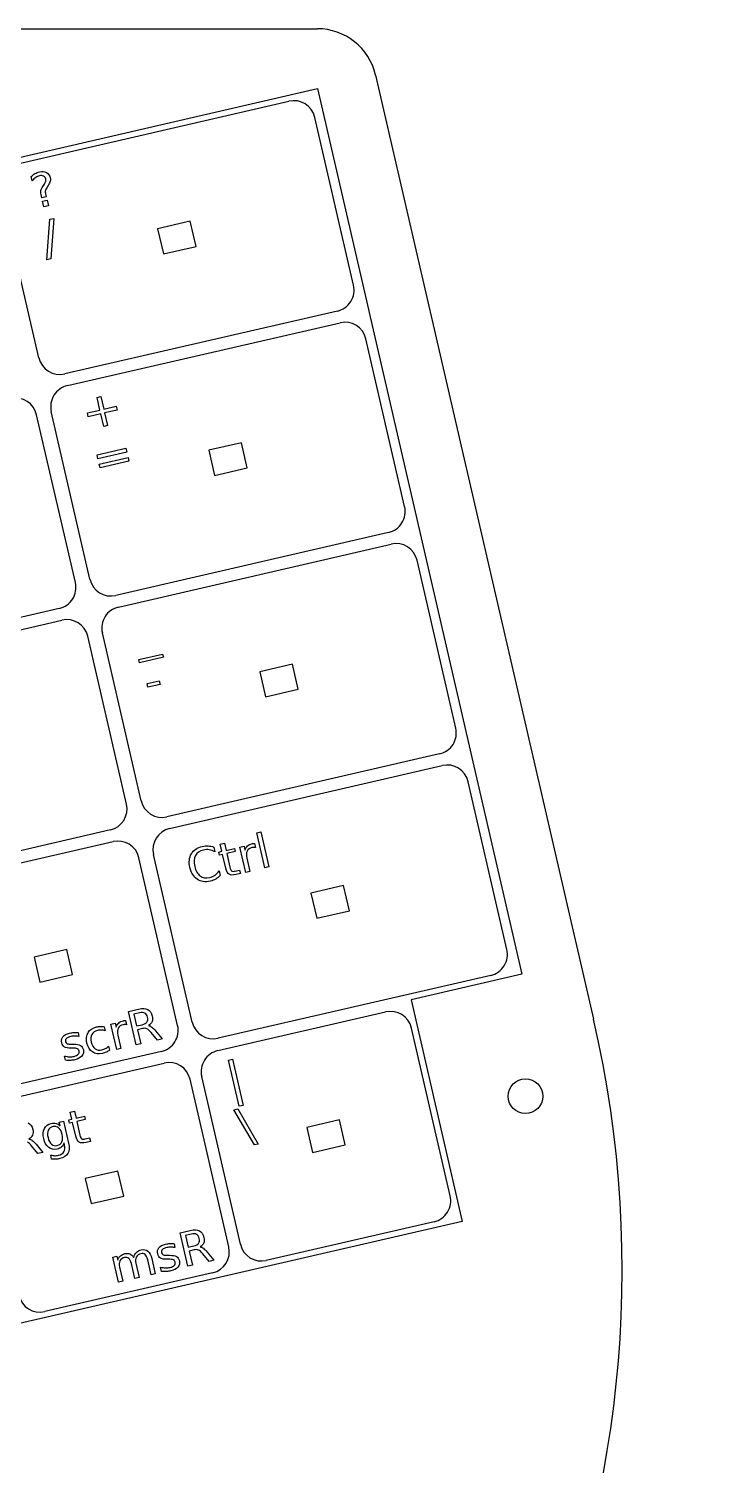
# Model space of a CAD drawing. Extents: x -4 to 403, y -6 to 597.
# Drawn here: x 346.4 to 403, y 476.8 to 596.9 of the extents above; entities that cross this region are included whole.
import ezdxf

# ---------------------------------------------------------------- set-up
doc = ezdxf.new("R2010")
doc.units = 0
doc.layers.get('0').update_dxf_attribs({"linetype": 'CONTINUOUS'})

msp = doc.modelspace()

# ---------------------------------------------------------------- linework, layer by layer
at = {"color": 1}
for p, q in [((28.62647, 596.869658), (370.485919, 596.869658)), ((375.357752, 592.994413), (393.578781, 514.070437)), ((324.203337, 581.184483), (370.485919, 591.869658)), ((370.485919, 591.869658), (387.582179, 517.817533)), ((345.313475, 585.544993), (368.113729, 590.808848)), ((373.511821, 575.428965), (370.272503, 589.459893)), ((347.203828, 569.355286), (343.964537, 583.386215)), ((359.86045, 580.769969), (357.132236, 580.140106)), ((357.132236, 580.140106), (357.61588, 578.04521)), ((360.344123, 578.675073), (359.86045, 580.769969)), ((357.61588, 578.04521), (360.344123, 578.675073)), ((372.162855, 573.270186), (349.362602, 568.006332)), ((349.587561, 567.031963), (372.387815, 572.295816)), ((377.785879, 556.915933), (374.546589, 570.946862)), ((350.259927, 550.561065), (347.020637, 564.591994)), ((351.477886, 550.842254), (348.238595, 564.873183)), ((364.134536, 562.256938), (361.406294, 561.627074)), ((364.618181, 560.162042), (364.134536, 562.256938)), ((361.406294, 561.627074), (361.889938, 559.532178)), ((361.889938, 559.532178), (364.618181, 560.162042)), ((376.436913, 554.757156), (353.63666, 549.4933)), ((353.861619, 548.51893), (376.661873, 553.782784)), ((382.059965, 538.402903), (378.820647, 552.43383)), ((348.910962, 548.402288), (334.88003, 545.162992)), ((335.104989, 544.188623), (349.135921, 547.427918)), ((354.533985, 532.048035), (351.294695, 546.078964)), ((355.751972, 532.329224), (352.512653, 546.360153)), ((368.408594, 543.743905), (365.68038, 543.114045)), ((365.68038, 543.114045), (366.164025, 541.019149)), ((368.892239, 541.649012), (368.408594, 543.743905)), ((366.164025, 541.019149), (368.892239, 541.649012)), ((380.711, 536.244124), (357.910746, 530.98027)), ((358.135677, 530.0059), (380.935959, 535.269754)), ((386.334023, 519.889871), (383.094733, 533.9208)), ((353.185048, 529.889258), (339.154116, 526.649962)), ((339.379075, 525.675593), (353.410007, 528.914886)), ((358.808072, 513.535002), (355.568781, 527.565931)), ((360.02603, 513.816192), (356.78674, 527.847121)), ((372.682681, 525.230875), (369.954438, 524.601012)), ((373.166325, 523.135979), (372.682681, 525.230875)), ((369.954438, 524.601012), (370.438083, 522.506116)), ((370.438083, 522.506116), (373.166325, 523.135979)), ((349.54139, 519.888287), (346.813147, 519.258424)), ((346.813147, 519.258424), (347.296792, 517.163528)), ((350.025034, 517.793391), (349.54139, 519.888287)), ((347.296792, 517.163528), (350.025034, 517.793391)), ((384.985058, 517.731094), (362.184804, 512.467237)), ((387.582179, 517.817533), (378.325657, 515.680498)), ((378.325657, 515.680498), (382.599744, 497.167465)), ((362.166177, 511.436629), (376.197109, 514.675925)), ((381.595174, 499.296042), (378.355883, 513.326971)), ((357.459106, 511.376225), (343.428174, 508.136929)), ((343.653133, 507.16256), (357.684065, 510.401856)), ((364.056502, 495.246923), (360.817212, 509.277852)), ((363.08213, 495.021972), (359.842839, 509.052901)), ((389.332973, 507.623934), (389.332973, 507.623934)), ((372.328492, 505.649327), (369.600249, 505.019463)), ((372.812136, 503.554431), (372.328492, 505.649327)), ((369.600249, 505.019463), (370.083894, 502.924567)), ((370.083894, 502.924567), (372.812136, 503.554431)), ((353.815448, 501.375258), (351.087205, 500.745394)), ((354.299092, 499.280361), (353.815448, 501.375258)), ((351.087205, 500.745394), (351.57085, 498.650498)), ((351.57085, 498.650498), (354.299092, 499.280361)), ((382.599744, 497.167465), (345.573684, 488.619327)), ((380.246208, 497.137265), (366.215276, 493.897969)), ((361.733192, 492.863195), (347.70226, 489.6239))]:
    msp.add_line(p, q, dxfattribs=at)
at = {"color": 5}
for p, q in [((346.642431, 584.160263), (346.560841, 584.513666)), ((347.537555, 583.679827), (347.668111, 583.886186)), ((347.988377, 583.776031), (347.860277, 583.576175)), ((347.467593, 582.731072), (347.400762, 583.020562)), ((347.826636, 582.813966), (347.467593, 582.731072)), ((347.520114, 582.452138), (347.901707, 582.540237)), ((347.772985, 583.045182), (347.826353, 582.813966)), ((347.901707, 582.540237), (348.011943, 582.062766)), ((347.63035, 581.974667), (347.520114, 582.452138)), ((348.011943, 582.062766), (347.63035, 581.974667)), ((347.877605, 577.550331), (348.124691, 580.93972)), ((348.124691, 580.93972), (348.444251, 581.013497)), ((348.444251, 581.013497), (348.197165, 577.624108)), ((348.197165, 577.624108), (347.877605, 577.550331)), ((352.067137, 566.041524), (352.382944, 566.114433)), ((352.308861, 564.994471), (352.067137, 566.041524)), ((352.382944, 566.114433), (352.624667, 565.06738)), ((351.261816, 564.752742), (352.308861, 564.994471)), ((351.335589, 564.433173), (351.261816, 564.752742)), ((352.382662, 564.674905), (351.335589, 564.433173)), ((352.624385, 563.627855), (352.382662, 564.674905)), ((352.624667, 565.06738), (353.671712, 565.309109)), ((353.745485, 564.989541), (352.69844, 564.747812)), ((352.69844, 564.747812), (352.940192, 563.700762)), ((353.671712, 565.309109), (353.745485, 564.989541)), ((352.940192, 563.700762), (352.624385, 563.627855)), ((352.073544, 561.236863), (354.483468, 561.793238)), ((352.146442, 560.921056), (352.073544, 561.236863)), ((354.556366, 561.477429), (352.146442, 560.921056)), ((352.25061, 560.469904), (354.660534, 561.026277)), ((354.483468, 561.793238), (354.556366, 561.477429)), ((354.660534, 561.026277), (354.734307, 560.706708)), ((352.324383, 560.150335), (352.25061, 560.469904)), ((354.734307, 560.706708), (352.324383, 560.150335)), ((355.553457, 544.131109), (357.553566, 544.592869)), ((355.615517, 543.862298), (355.553457, 544.131109)), ((357.615626, 544.324058), (355.615517, 543.862298)), ((357.553566, 544.592869), (357.615626, 544.324058)), ((356.252211, 542.133551), (357.265445, 542.367474)), ((356.323387, 541.825263), (356.252211, 542.133551)), ((357.336621, 542.059183), (356.323387, 541.825263)), ((357.265445, 542.367474), (357.336621, 542.059183)), ((365.419833, 529.636937), (365.765724, 529.716789)), ((366.095106, 526.711958), (365.419833, 529.636937)), ((365.765724, 529.716789), (366.440997, 526.79181)), ((361.823955, 528.454322), (361.916383, 528.053922)), ((362.367487, 528.698602), (362.715241, 528.778889)), ((362.505493, 528.100824), (362.367487, 528.698602)), ((362.715241, 528.778894), (362.853247, 528.181114)), ((364.009343, 528.448003), (364.357125, 528.528292)), ((364.495414, 526.342619), (364.009343, 528.448003)), ((364.357125, 528.528292), (364.432619, 528.201208)), ((365.233256, 528.76425), (365.318007, 528.409598)), ((362.251719, 528.042232), (362.505493, 528.100824)), ((362.31378, 527.773424), (362.251719, 528.042232)), ((362.567554, 527.832013), (362.31378, 527.773424)), ((362.831432, 526.689092), (362.567554, 527.832013)), ((362.853247, 528.181114), (363.565689, 528.345593)), ((363.62775, 528.076785), (362.915308, 527.912305)), ((362.915308, 527.912305), (363.179186, 526.769382)), ((363.565689, 528.345593), (363.62775, 528.076785)), ((364.587136, 527.531997), (364.843168, 526.422909)), ((362.280506, 526.476762), (362.372087, 526.080124)), ((363.629641, 526.447677), (363.98493, 526.529699)), ((364.051761, 526.240207), (363.696471, 526.158184)), ((363.98493, 526.529699), (364.051761, 526.240207)), ((364.843168, 526.422909), (364.495414, 526.342619)), ((366.440997, 526.79181), (366.095106, 526.711958)), ((354.688841, 514.719091), (355.546034, 514.916991)), ((355.336795, 511.912538), (354.688841, 514.719091)), ((355.618029, 514.604943), (355.140537, 514.494705)), ((355.140537, 514.494705), (355.370549, 513.498407)), ((350.477549, 512.942973), (350.553072, 512.615886)), ((352.662485, 513.427603), (352.737133, 513.104272)), ((353.235961, 513.645125), (353.583715, 513.725409)), ((353.722032, 511.539742), (353.235961, 513.645125)), ((353.583715, 513.725409), (353.659209, 513.398325)), ((354.459846, 513.961344), (354.544597, 513.606695)), ((355.370549, 513.498407), (355.84804, 513.608643)), ((355.856197, 513.281838), (355.442628, 513.186359)), ((355.442628, 513.186359), (355.716497, 512.000202)), ((357.115077, 512.323103), (356.589805, 512.960178)), ((356.96056, 513.095269), (357.523001, 512.417278)), ((349.984168, 511.641159), (349.857337, 511.641441)), ((349.980781, 511.972922), (350.105298, 511.974051)), ((353.037446, 511.803448), (353.111219, 511.483882)), ((354.069786, 511.620026), (353.722032, 511.539742)), ((353.813726, 512.729111), (354.069786, 511.620026)), ((355.716497, 512.000202), (355.336795, 511.912538)), ((357.523001, 512.417278), (357.115077, 512.323103)), ((349.435189, 510.631339), (349.352724, 510.988503)), ((363.070389, 510.638869), (363.389949, 510.712647)), ((363.959192, 506.789025), (363.070389, 510.638869)), ((363.389949, 510.712647), (364.278752, 506.862803)), ((364.278752, 506.862803), (363.959192, 506.789025)), ((349.710667, 505.647134), (349.964441, 505.70572)), ((349.772727, 505.378323), (349.710667, 505.647134)), ((349.826434, 506.303498), (350.174188, 506.38379)), ((349.964441, 505.70572), (349.826434, 506.303498)), ((350.174188, 506.38379), (350.312223, 505.78601)), ((350.312223, 505.78601), (351.024637, 505.950492)), ((351.086697, 505.681678), (350.374256, 505.517199)), ((351.024637, 505.950492), (351.086697, 505.681678)), ((363.512688, 506.493211), (363.832276, 506.566995)), ((365.220612, 503.555173), (363.512688, 506.493211)), ((363.832276, 506.566995), (365.540172, 503.628949)), ((348.911949, 505.462654), (349.257813, 505.542506)), ((348.985722, 505.143088), (348.911949, 505.462654)), ((349.257813, 505.542506), (349.683573, 503.698418)), ((350.026501, 505.436907), (349.772727, 505.378323)), ((350.290351, 504.293986), (350.026501, 505.436907)), ((350.374256, 505.517199), (350.638133, 504.374275)), ((347.128869, 502.83348), (346.603626, 503.47056)), ((346.974381, 503.605651), (347.536793, 502.927655)), ((349.352019, 503.556573), (349.312507, 503.727636)), ((351.088588, 504.052573), (351.443878, 504.134595)), ((351.510708, 503.845103), (351.155419, 503.76308)), ((351.443878, 504.134595), (351.510708, 503.845103)), ((365.540172, 503.628949), (365.220612, 503.555173)), ((347.536793, 502.927655), (347.128869, 502.83348)), ((348.275256, 502.371446), (348.19756, 502.707931)), ((359.008026, 496.216475), (359.86522, 496.414375)), ((359.655952, 493.409922), (359.008026, 496.216475)), ((359.937215, 496.102325), (359.459751, 495.992094)), ((358.503723, 495.29618), (358.579246, 494.969095)), ((359.459751, 495.992094), (359.689762, 494.995796)), ((359.689762, 494.995796), (360.167226, 495.106027)), ((353.381983, 494.179073), (353.729737, 494.259357)), ((353.868054, 492.07369), (353.381983, 494.179073)), ((353.729737, 494.259357), (353.805259, 493.932273)), ((355.230905, 492.388325), (354.940131, 493.647799)), ((355.303972, 493.658537), (355.578687, 492.468618)), ((356.593784, 492.702969), (356.303011, 493.962442)), ((356.64814, 494.054004), (356.94151, 492.783256)), ((358.010314, 493.994376), (357.883512, 493.994658)), ((358.006984, 494.326139), (358.131472, 494.327268)), ((360.17541, 494.779227), (359.761842, 494.683749)), ((359.761842, 494.683749), (360.03571, 493.497591)), ((361.434262, 493.820485), (360.909019, 494.457565)), ((361.279774, 494.592659), (361.842186, 493.914662)), ((361.842186, 493.914662), (361.434262, 493.820485)), ((353.941093, 493.343893), (354.215808, 492.153974)), ((355.578687, 492.468618), (355.230905, 492.388325)), ((356.94151, 492.783256), (356.593784, 492.702969)), ((357.461364, 492.984557), (357.378898, 493.34172)), ((360.03571, 493.497591), (359.655952, 493.409922)), ((354.215808, 492.153974), (353.868054, 492.07369))]:
    msp.add_line(p, q, dxfattribs=at)
at = {"color": 1}
for points in [[(375.357752, 592.994413), (374.834044, 595.262842), (372.814017, 596.86965), (370.485919, 596.869658)], [(370.272503, 589.459893), (370.048876, 590.428525), (369.082361, 591.032472), (368.113729, 590.808848)], [(373.284437, 574.070195), (373.537418, 574.475044), (373.61921, 574.963809), (373.511821, 575.428965)], [(372.162855, 573.270186), (372.628012, 573.377573), (373.031457, 573.665345), (373.284437, 574.070195)], [(374.546589, 570.946862), (374.322962, 571.915494), (373.356447, 572.519441), (372.387815, 572.295816)], [(347.203828, 569.355286), (347.427455, 568.386655), (348.39397, 567.782708), (349.362602, 568.006332)], [(349.587561, 567.03196), (349.122405, 566.924573), (348.71896, 566.636802), (348.46598, 566.231952)], [(347.020637, 564.591994), (346.797011, 565.560626), (345.830495, 566.164573), (344.861863, 565.940948)], [(348.46598, 566.231952), (348.212999, 565.827103), (348.131207, 565.338339), (348.238595, 564.873183)], [(377.558495, 555.557164), (377.811475, 555.962013), (377.893268, 556.450778), (377.785879, 556.915933)], [(376.436913, 554.757156), (376.90207, 554.864543), (377.305515, 555.152314), (377.558495, 555.557164)], [(378.820647, 552.433832), (378.597019, 553.402463), (377.630504, 554.006408), (376.661873, 553.782784)], [(350.032543, 549.202296), (350.285524, 549.607145), (350.367316, 550.095909), (350.259927, 550.561065)], [(351.477886, 550.842254), (351.701512, 549.873622), (352.668028, 549.269675), (353.63666, 549.4933)], [(348.910962, 548.402288), (349.376118, 548.509675), (349.779563, 548.797446), (350.032543, 549.202296)], [(351.294695, 546.078964), (351.071069, 547.047596), (350.104553, 547.651543), (349.135921, 547.427918)], [(352.740038, 547.718923), (352.487057, 547.314073), (352.405265, 546.825309), (352.512653, 546.360153)], [(353.861619, 548.51893), (353.396463, 548.411544), (352.993018, 548.123772), (352.740038, 547.718923)], [(381.832582, 537.044132), (382.085563, 537.448982), (382.167355, 537.937747), (382.059965, 538.402903)], [(380.711, 536.244124), (381.176156, 536.35151), (381.579602, 536.639282), (381.832582, 537.044132)], [(383.094733, 533.9208), (382.871107, 534.889431), (381.904591, 535.493378), (380.935959, 535.269754)], [(353.185048, 529.889258), (354.153674, 530.112892), (354.757612, 531.079407), (354.533985, 532.048035)], [(355.751972, 532.329224), (355.975599, 531.360593), (356.942114, 530.756646), (357.910746, 530.98027)], [(358.135677, 530.0059), (357.16705, 529.782266), (356.563111, 528.815749), (356.78674, 527.847121)], [(355.568781, 527.565931), (355.345155, 528.534563), (354.37864, 529.13851), (353.410007, 528.914886)], [(386.106639, 518.531101), (386.35962, 518.935951), (386.441412, 519.424715), (386.334023, 519.889871)], [(384.985058, 517.731094), (385.450214, 517.83848), (385.853659, 518.126252), (386.106639, 518.531101)], [(347.109215, 411.296141), (383.976445, 431.180018), (403.001406, 473.256526), (393.578781, 514.070437)], [(378.355883, 513.326971), (378.132257, 514.295602), (377.165742, 514.899549), (376.197109, 514.675925)], [(358.580687, 512.176233), (358.833668, 512.581083), (358.91546, 513.069847), (358.808072, 513.535002)], [(360.02603, 513.816192), (360.249657, 512.84756), (361.216172, 512.243613), (362.184804, 512.467237)], [(357.459106, 511.376225), (357.924262, 511.483612), (358.327707, 511.771384), (358.580687, 512.176233)], [(359.842839, 509.052901), (359.619213, 510.021533), (358.652698, 510.62548), (357.684065, 510.401856)], [(361.044596, 510.636622), (360.791616, 510.231772), (360.709823, 509.743008), (360.817212, 509.277852)], [(362.166177, 511.436629), (361.701021, 511.329243), (361.297576, 511.041471), (361.044596, 510.636622)], [(386.432971, 507.623934), (386.432971, 508.424745), (387.082138, 509.073933), (387.882972, 509.073933)], [(387.882972, 509.073933), (388.683777, 509.073933), (389.332973, 508.424745), (389.332973, 507.623934)], [(387.882972, 506.173933), (387.082138, 506.173933), (386.432971, 506.82312), (386.432971, 507.623934)], [(389.332973, 507.623934), (389.332973, 506.82312), (388.683777, 506.173933), (387.882972, 506.173933)], [(381.367789, 497.937272), (381.62077, 498.342122), (381.702562, 498.830886), (381.595174, 499.296042)], [(380.246208, 497.137265), (380.711364, 497.244651), (381.114809, 497.532423), (381.367789, 497.937272)], [(361.733192, 492.863195), (362.701818, 493.08683), (363.305757, 494.053344), (363.08213, 495.021972)], [(364.056502, 495.246923), (364.280129, 494.278292), (365.246644, 493.674345), (366.215276, 493.897969)], [(345.543486, 490.972854), (345.767113, 490.004222), (346.733628, 489.400275), (347.70226, 489.6239)]]:
    msp.add_open_spline(points, degree=3, dxfattribs=at)
at = {"color": 5}
for points in [[(346.881107, 584.755906), (346.99456, 584.819054), (347.115859, 584.865535), (347.244919, 584.895339)], [(347.244919, 584.895339), (347.475495, 584.948569), (347.674377, 584.930464), (347.841565, 584.841023)], [(346.560841, 584.513666), (346.66213, 584.612287), (346.768895, 584.693038), (346.881107, 584.755906)], [(346.947796, 584.432719), (346.846393, 584.363104), (346.744596, 584.272286), (346.642431, 584.160263)], [(347.250281, 584.571858), (347.151306, 584.549001), (347.050468, 584.502621), (346.947796, 584.432719)], [(347.599362, 584.543547), (347.501995, 584.593667), (347.385635, 584.603103), (347.250281, 584.571858)], [(347.381289, 583.344768), (347.397658, 583.434326), (347.449643, 583.546008), (347.537555, 583.679827)], [(347.785939, 584.3015), (347.760257, 584.413033), (347.697999, 584.493715), (347.599362, 584.543547)], [(347.668111, 583.886186), (347.724217, 583.969098), (347.761132, 584.043617), (347.778884, 584.109757)], [(347.778884, 584.109757), (347.797793, 584.176179), (347.800333, 584.240091), (347.785939, 584.3015)], [(347.841565, 584.841023), (348.009995, 584.751864), (348.117183, 584.607655), (348.163186, 584.408398)], [(348.158388, 584.120202), (348.132988, 584.024564), (348.076261, 583.909841), (347.988377, 583.776031)], [(348.163186, 584.408398), (348.185199, 584.313152), (348.183506, 584.217089), (348.158388, 584.120202)], [(347.400762, 583.020562), (347.371524, 583.147135), (347.365118, 583.255214), (347.381289, 583.344768)], [(347.766438, 583.407992), (347.750069, 583.369884), (347.740755, 583.334049), (347.73782, 583.300403)], [(347.73782, 583.300403), (347.73782, 583.272369), (347.738074, 583.23908), (347.7429, 583.200596)], [(347.7429, 583.200596), (347.747698, 583.16211), (347.757858, 583.110348), (347.772985, 583.045182)], [(347.860277, 583.576175), (347.81498, 583.503674), (347.78371, 583.447617), (347.766438, 583.407992)], [(359.955841, 527.892355), (360.140048, 528.20944), (360.444565, 528.417023), (360.869395, 528.515107)], [(360.869395, 528.515107), (361.037345, 528.553873), (361.200441, 528.567781), (361.35874, 528.556802)], [(361.35874, 528.556802), (361.517998, 528.547376), (361.673051, 528.513202), (361.823955, 528.454319)], [(364.432619, 528.201208), (364.475799, 528.345813), (364.548585, 528.462275), (364.650947, 528.550591)], [(364.650947, 528.550591), (364.753026, 528.640151), (364.887392, 528.704179), (365.054073, 528.74266)], [(365.178053, 528.428747), (365.130301, 528.429593), (365.07888, 528.423667), (365.023734, 528.410938)], [(365.054073, 528.74266), (365.078062, 528.748191), (365.104647, 528.752312), (365.134309, 528.755247)], [(365.134309, 528.755247), (365.163716, 528.759424), (365.19668, 528.762387), (365.233256, 528.76425)], [(365.317132, 528.409386), (365.273077, 528.422961), (365.226708, 528.429424), (365.178053, 528.428747)], [(359.835361, 526.741879), (359.731221, 527.193031), (359.771353, 527.57652), (359.955841, 527.892355)], [(360.29527, 527.743017), (360.169963, 527.508166), (360.150151, 527.205268), (360.235777, 526.834321)], [(360.963995, 528.208263), (360.643193, 528.134197), (360.420266, 527.97911), (360.29527, 527.743017)], [(361.444959, 528.226241), (361.287253, 528.251867), (361.126922, 528.245884), (360.963995, 528.208263)], [(361.916383, 528.053922), (361.761047, 528.143462), (361.603934, 528.200903), (361.444959, 528.226241)], [(364.616854, 528.115045), (364.542065, 527.964449), (364.532159, 527.770105), (364.587136, 527.531997)], [(365.023734, 528.410938), (364.828239, 528.365797), (364.692631, 528.267169), (364.616854, 528.115045)], [(360.448009, 525.760655), (360.143434, 525.964902), (359.939247, 526.291977), (359.835361, 526.741879)], [(360.235777, 526.834321), (360.321121, 526.464624), (360.471743, 526.201076), (360.687587, 526.04367)], [(360.687587, 526.04367), (360.903148, 525.887513), (361.171344, 525.846475), (361.492146, 525.920539)], [(361.492146, 525.920539), (361.655101, 525.958154), (361.801829, 526.023048), (361.9323, 526.115216)], [(361.9323, 526.115216), (362.064098, 526.207683), (362.180147, 526.328195), (362.280506, 526.476762)], [(362.372087, 526.080124), (362.260045, 525.95922), (362.134681, 525.859), (361.995997, 525.779456)], [(363.109533, 526.179097), (362.984876, 526.255918), (362.892194, 526.425917), (362.831432, 526.689092)], [(363.696471, 526.158184), (363.429545, 526.096558), (363.233909, 526.103532), (363.109533, 526.179097)], [(363.179186, 526.769382), (363.21881, 526.597689), (363.26738, 526.492742), (363.325095, 526.454591)], [(363.325095, 526.454591), (363.384023, 526.416711), (363.485538, 526.414411), (363.629641, 526.447677)], [(361.541648, 525.603285), (361.116819, 525.505204), (360.752272, 525.557661), (360.448009, 525.760655)], [(361.995997, 525.779456), (361.858499, 525.700197), (361.707087, 525.641478), (361.541648, 525.603285)], [(355.546034, 514.916991), (355.866836, 514.991052), (356.121683, 514.979269), (356.310546, 514.881631)], [(356.060667, 514.574472), (355.948511, 514.637021), (355.800966, 514.647178), (355.618029, 514.604943)], [(356.287122, 514.2367), (356.249247, 514.400866), (356.173753, 514.513458), (356.060667, 514.574472)], [(356.232512, 513.830068), (356.306821, 513.936983), (356.325024, 514.072528), (356.287122, 514.2367)], [(356.310546, 514.881631), (356.499409, 514.783991), (356.625083, 514.599827), (356.687567, 514.329133)], [(356.687567, 514.329133), (356.728376, 514.152431), (356.720869, 513.996261), (356.664989, 513.860613)], [(349.218104, 512.60068), (349.333561, 512.740857), (349.520392, 512.840747), (349.778541, 512.900352)], [(349.778541, 512.900352), (349.906388, 512.929864), (350.028872, 512.948237), (350.145966, 512.955479)], [(350.145966, 512.955479), (350.263117, 512.962704), (350.373635, 512.958527), (350.477549, 512.94292)], [(351.221769, 512.069343), (351.142493, 512.41272), (351.17413, 512.704487), (351.31668, 512.944639)], [(351.31668, 512.944639), (351.460501, 513.185083), (351.69658, 513.343204), (352.024917, 513.419009)], [(352.107665, 513.129235), (351.883326, 513.077438), (351.72562, 512.965786), (351.634547, 512.794285)], [(352.024917, 513.419009), (352.131428, 513.443591), (352.238051, 513.456339), (352.344759, 513.457211)], [(352.414214, 513.156441), (352.310103, 513.161436), (352.20791, 513.152377), (352.107665, 513.129235)], [(352.344759, 513.457211), (352.451214, 513.459468), (352.557103, 513.449478), (352.662485, 513.427603)], [(352.737133, 513.104272), (352.626925, 513.13559), (352.519314, 513.152986), (352.414214, 513.156441)], [(353.659209, 513.398325), (353.702418, 513.542936), (353.775175, 513.659392), (353.877565, 513.74771)], [(353.843472, 513.31216), (353.768683, 513.161574), (353.758749, 512.967222), (353.813726, 512.729111)], [(354.250352, 513.608061), (354.054857, 513.56292), (353.919221, 513.464286), (353.843472, 513.31216)], [(353.877565, 513.74771), (353.979645, 513.837276), (354.114011, 513.901301), (354.280691, 513.939782)], [(354.404643, 513.625869), (354.356919, 513.626716), (354.305498, 513.620789), (354.250352, 513.608061)], [(354.280691, 513.939782), (354.30468, 513.945314), (354.331265, 513.949434), (354.360955, 513.952369)], [(354.360955, 513.952369), (354.390334, 513.956546), (354.423298, 513.959481), (354.459846, 513.961344)], [(354.54375, 513.606509), (354.499695, 513.620084), (354.453298, 513.626547), (354.404643, 513.625869)], [(355.84804, 513.608643), (356.030977, 513.65088), (356.159134, 513.72469), (356.232512, 513.830068)], [(356.232737, 513.271762), (356.132125, 513.313207), (356.006593, 513.316565), (355.856197, 513.281838)], [(356.589805, 512.960178), (356.453689, 513.126748), (356.334648, 513.230606), (356.232737, 513.271762)], [(356.664989, 513.860613), (356.610464, 513.725262), (356.510077, 513.616948), (356.36383, 513.535666)], [(356.363886, 513.535677), (356.451685, 513.5269), (356.544254, 513.486234), (356.641536, 513.413655)], [(356.641536, 513.413655), (356.74006, 513.341364), (356.846401, 513.235232), (356.96056, 513.095269)], [(349.113456, 512.093403), (349.067736, 512.29141), (349.102732, 512.4605), (349.218104, 512.60068)], [(349.345273, 511.741026), (349.228321, 511.813023), (349.151076, 511.930487), (349.113456, 512.093403)], [(349.857337, 511.641441), (349.632632, 511.637095), (349.461944, 511.670278), (349.345273, 511.741026)], [(349.517711, 512.452096), (349.444644, 512.379788), (349.420288, 512.291001), (349.444587, 512.185732)], [(349.444587, 512.185732), (349.463214, 512.105527), (349.508398, 512.049322), (349.580506, 512.017132)], [(349.886745, 512.62045), (349.715069, 512.580812), (349.592049, 512.524698), (349.517711, 512.452096)], [(349.580506, 512.017132), (349.652331, 511.986192), (349.785766, 511.971457), (349.980781, 511.972922)], [(350.222505, 512.658369), (350.111479, 512.659216), (349.999549, 512.646488), (349.886745, 512.62045)], [(350.432986, 511.592323), (350.35879, 511.627987), (350.209156, 511.644263), (349.984168, 511.641159)], [(350.105298, 511.974051), (350.36308, 511.978115), (350.554483, 511.943774), (350.679535, 511.871003)], [(350.553072, 512.615886), (350.443739, 512.643431), (350.333559, 512.657607), (350.222505, 512.658369)], [(350.679535, 511.871003), (350.805519, 511.799767), (350.888352, 511.678307), (350.927976, 511.50662)], [(351.688057, 511.327573), (351.455336, 511.483727), (351.299888, 511.730979), (351.221769, 512.069343)], [(351.634547, 512.794285), (351.543164, 512.624026), (351.527133, 512.410446), (351.586457, 512.153539)], [(351.586457, 512.153539), (351.645751, 511.896632), (351.753955, 511.711071), (351.911012, 511.59685)], [(352.482625, 511.505079), (352.58287, 511.528222), (352.678854, 511.564228), (352.77052, 511.61312)], [(352.77052, 511.61312), (352.863173, 511.663553), (352.95213, 511.726991), (353.037446, 511.803448)], [(349.352724, 510.988503), (349.495867, 510.951591), (349.633394, 510.930537), (349.765277, 510.92535)], [(349.843113, 510.622562), (349.716621, 510.615817), (349.580675, 510.618724), (349.435189, 510.631339)], [(349.765277, 510.92535), (349.896877, 510.921399), (350.023453, 510.933478), (350.145035, 510.961536)], [(350.20433, 510.670311), (350.091525, 510.644262), (349.971158, 510.628353), (349.843113, 510.622562)], [(350.145035, 510.961536), (350.307933, 510.999145), (350.42689, 511.055649), (350.501877, 511.131042)], [(350.802105, 510.988497), (350.674258, 510.838866), (350.475037, 510.732807), (350.20433, 510.670311)], [(350.578782, 511.398281), (350.557051, 511.492272), (350.508481, 511.556946), (350.432986, 511.592323)], [(350.501877, 511.131042), (350.576581, 511.207688), (350.602235, 511.296771), (350.578782, 511.398281)], [(350.927976, 511.50662), (350.973103, 511.311119), (350.93108, 511.138414), (350.802105, 510.988497)], [(352.51271, 511.203144), (352.195661, 511.129944), (351.920777, 511.171419), (351.688057, 511.327573)], [(351.911012, 511.59685), (352.067758, 511.483873), (352.258315, 511.453286), (352.482625, 511.505079)], [(352.833879, 511.312931), (352.736315, 511.266658), (352.629296, 511.230057), (352.51271, 511.203144)], [(353.111219, 511.483882), (353.025141, 511.416487), (352.932685, 511.359504), (352.833879, 511.312931)], [(346.324339, 505.392008), (346.513202, 505.294367), (346.638903, 505.110209), (346.701387, 504.839518)], [(346.701387, 504.839518), (346.742197, 504.662816), (346.73469, 504.506643), (346.67881, 504.370998)], [(347.61353, 504.079872), (347.538289, 504.405703), (347.556916, 504.685225), (347.669438, 504.918439)], [(347.669438, 504.918439), (347.781903, 505.151645), (347.967211, 505.298045), (348.225387, 505.35765)], [(347.990099, 504.78065), (347.919176, 504.619072), (347.912629, 504.412968), (347.970625, 504.162326)], [(348.376602, 505.087679), (348.191126, 505.044858), (348.062319, 504.942518), (347.990099, 504.78065)], [(348.225387, 505.35765), (348.380779, 505.393523), (348.521326, 505.393631), (348.647027, 505.357932)], [(348.858581, 504.981152), (348.723989, 505.095279), (348.56332, 505.130786), (348.376602, 505.087679)], [(348.647027, 505.357932), (348.772729, 505.322276), (348.885646, 505.25066), (348.985722, 505.143088)], [(349.149129, 504.434434), (349.091273, 504.685075), (348.994415, 504.867314), (348.858581, 504.981152)], [(349.127313, 503.817552), (349.199534, 503.979421), (349.206815, 504.185045), (349.149327, 504.434434)], [(346.603626, 503.47056), (346.467482, 503.637125), (346.348469, 503.740991), (346.246586, 503.782145)], [(346.67881, 504.370998), (346.624284, 504.235645), (346.52387, 504.127325), (346.37765, 504.046048)], [(346.377707, 504.046059), (346.465534, 504.037282), (346.558075, 503.996619), (346.655357, 503.924037)], [(346.655357, 503.924037), (346.753881, 503.851741), (346.860222, 503.745617), (346.974381, 503.605651)], [(348.030936, 503.352557), (347.827595, 503.512854), (347.68846, 503.755291), (347.61353, 504.079872)], [(347.970625, 504.162326), (348.028199, 503.912938), (348.124267, 503.731178), (348.258859, 503.61705)], [(348.723171, 503.201512), (348.464994, 503.141909), (348.234249, 503.192255), (348.030936, 503.352557)], [(348.258859, 503.61705), (348.394721, 503.503216), (348.555333, 503.467701), (348.740838, 503.510523)], [(349.10228, 503.386057), (349.004913, 503.298901), (348.878563, 503.237388), (348.723171, 503.201512)], [(348.740838, 503.510523), (348.927556, 503.553629), (349.056391, 503.655974), (349.127313, 503.817552)], [(349.312507, 503.727636), (349.269723, 503.587075), (349.199647, 503.473216), (349.10228, 503.386057)], [(349.306524, 502.981771), (349.392094, 503.125611), (349.407278, 503.317212), (349.352019, 503.556573)], [(349.683573, 503.698452), (349.766321, 503.340035), (349.748202, 503.055357), (349.629274, 502.844413)], [(350.568481, 503.783993), (350.443823, 503.860817), (350.351113, 504.030811), (350.290351, 504.293986)], [(351.155419, 503.76308), (350.888493, 503.701454), (350.692856, 503.708425), (350.568481, 503.783993)], [(350.638133, 504.374275), (350.677786, 504.202585), (350.726328, 504.097638), (350.784071, 504.059487)], [(350.784071, 504.059487), (350.84297, 504.021604), (350.944486, 504.019302), (351.088588, 504.052573)], [(348.19756, 502.707931), (348.311804, 502.676223), (348.421475, 502.65864), (348.526547, 502.655178)], [(348.608278, 502.361201), (348.496462, 502.353863), (348.385436, 502.357278), (348.275256, 502.371446)], [(348.526547, 502.655178), (348.631646, 502.651735), (348.735532, 502.661838), (348.838318, 502.685573)], [(348.958798, 502.412424), (348.837217, 502.384371), (348.720377, 502.367288), (348.608278, 502.361201)], [(348.838318, 502.685573), (349.06514, 502.737945), (349.221209, 502.836675), (349.306524, 502.981771)], [(349.629274, 502.844413), (349.510627, 502.632227), (349.287136, 502.488229), (348.958798, 502.412424)], [(359.86522, 496.414375), (360.18605, 496.488439), (360.440868, 496.476653), (360.62976, 496.379021)], [(360.379824, 496.071853), (360.267725, 496.134411), (360.120179, 496.144568), (359.937215, 496.102325)], [(360.606307, 495.734081), (360.568405, 495.89825), (360.49291, 496.01084), (360.379824, 496.071853)], [(360.62976, 496.379021), (360.818623, 496.281381), (360.944296, 496.097214), (361.00678, 495.826523)], [(355.757616, 494.780989), (355.976931, 494.831616), (356.163903, 494.793604), (356.318533, 494.666948)], [(357.13963, 494.44662), (357.09391, 494.644627), (357.128906, 494.813718), (357.244278, 494.953898)], [(357.244278, 494.953898), (357.359764, 495.094083), (357.546595, 495.19397), (357.804743, 495.253575)], [(357.543914, 494.80531), (357.470846, 494.732999), (357.446462, 494.64421), (357.470762, 494.538941)], [(357.912947, 494.973664), (357.741243, 494.934021), (357.618223, 494.877906), (357.543914, 494.80531)], [(357.804743, 495.253575), (357.932562, 495.283082), (358.055046, 495.301454), (358.172169, 495.308702)], [(358.248679, 495.011578), (358.137625, 495.012425), (358.025695, 494.999697), (357.912947, 494.973664)], [(358.172169, 495.308702), (358.289291, 495.315927), (358.399837, 495.31175), (358.503723, 495.296143)], [(358.579246, 494.969095), (358.469941, 494.996668), (358.359733, 495.010816), (358.248679, 495.011578)], [(360.167226, 495.106027), (360.35019, 495.14827), (360.478347, 495.222079), (360.551697, 495.327453)], [(360.551951, 494.769152), (360.451311, 494.810591), (360.325806, 494.813955), (360.17541, 494.779227)], [(360.551697, 495.327453), (360.626006, 495.434367), (360.644209, 495.56991), (360.606307, 495.734081)], [(360.984203, 495.358003), (360.929677, 495.222652), (360.829263, 495.11433), (360.683043, 495.033055)], [(360.6831, 495.033067), (360.770899, 495.024289), (360.863468, 494.983624), (360.960722, 494.911045)], [(360.960722, 494.911045), (361.059274, 494.838754), (361.165615, 494.732621), (361.279774, 494.592659)], [(361.00678, 495.826523), (361.04759, 495.649821), (361.040083, 495.493648), (360.984203, 495.358003)], [(353.805259, 493.932273), (353.854394, 494.079576), (353.927038, 494.196667), (354.023163, 494.283538)], [(353.985148, 493.864904), (353.908637, 493.721837), (353.893934, 493.548163), (353.941093, 493.343893)], [(354.364567, 494.142582), (354.187868, 494.101781), (354.061404, 494.009226), (353.985148, 493.864904)], [(354.023163, 494.283538), (354.11926, 494.3704), (354.243127, 494.431335), (354.394765, 494.46635)], [(354.729255, 494.072337), (354.635247, 494.153592), (354.513694, 494.177008), (354.364567, 494.142582)], [(354.394765, 494.46635), (354.547673, 494.501648), (354.686329, 494.492738), (354.810789, 494.439624)], [(354.940131, 493.647799), (354.893254, 493.850815), (354.822981, 493.992333), (354.729255, 494.072337)], [(354.810789, 494.439624), (354.936491, 494.386803), (355.042127, 494.292391), (355.12764, 494.156377)], [(355.12764, 494.156388), (355.178242, 494.331744), (355.255148, 494.470284), (355.358385, 494.572)], [(355.347576, 494.181427), (355.271037, 494.038355), (355.256503, 493.86406), (355.303972, 493.658537)], [(355.7312, 494.45809), (355.551989, 494.416713), (355.424114, 494.324488), (355.347576, 494.181427)], [(355.358385, 494.572), (355.461622, 494.673713), (355.594718, 494.743377), (355.757616, 494.780989)], [(356.092134, 494.386981), (355.998126, 494.468236), (355.877815, 494.491937), (355.7312, 494.45809)], [(356.303011, 493.962442), (356.256416, 494.164206), (356.186114, 494.305715), (356.092134, 494.386981)], [(356.318533, 494.666948), (356.472909, 494.541546), (356.582749, 494.337228), (356.64814, 494.054004)], [(357.371448, 494.09424), (357.254523, 494.166246), (357.177251, 494.283705), (357.13963, 494.44662)], [(357.883512, 493.994658), (357.658806, 493.990312), (357.488118, 494.023496), (357.371448, 494.09424)], [(357.470762, 494.538941), (357.489388, 494.458736), (357.5346, 494.402537), (357.606708, 494.370347)], [(357.606708, 494.370347), (357.678534, 494.339407), (357.811968, 494.324672), (358.006984, 494.326139)], [(358.459189, 493.945543), (358.384964, 493.981205), (358.23533, 493.99748), (358.010314, 493.994376)], [(358.131472, 494.327268), (358.389254, 494.331332), (358.580657, 494.296992), (358.70571, 494.224221)], [(358.604956, 493.751498), (358.583225, 493.84549), (358.534683, 493.910169), (358.459189, 493.945543)], [(358.528079, 493.484265), (358.602755, 493.560911), (358.628409, 493.649989), (358.604956, 493.751498)], [(358.70571, 494.224221), (358.831722, 494.15299), (358.914526, 494.03153), (358.954178, 493.859843)], [(358.954178, 493.859843), (358.999305, 493.664345), (358.957283, 493.491631), (358.828251, 493.341714)], [(360.909019, 494.457565), (360.772875, 494.624129), (360.653861, 494.727993), (360.551951, 494.769152)], [(357.378898, 493.34172), (357.52207, 493.304814), (357.659597, 493.283763), (357.791451, 493.278567)], [(357.869288, 492.975779), (357.742796, 492.969034), (357.606849, 492.971941), (357.461364, 492.984557)], [(357.791451, 493.278567), (357.923051, 493.274616), (358.049628, 493.286695), (358.171209, 493.314754)], [(358.230504, 493.023529), (358.117728, 492.997508), (357.997304, 492.981571), (357.869288, 492.975779)], [(358.171209, 493.314754), (358.334108, 493.352363), (358.453064, 493.408872), (358.528079, 493.484265)], [(358.828251, 493.341714), (358.70046, 493.192086), (358.501183, 493.086024), (358.230504, 493.023529)]]:
    msp.add_open_spline(points, degree=3, dxfattribs=at)

doc.saveas('drawing.dxf')
